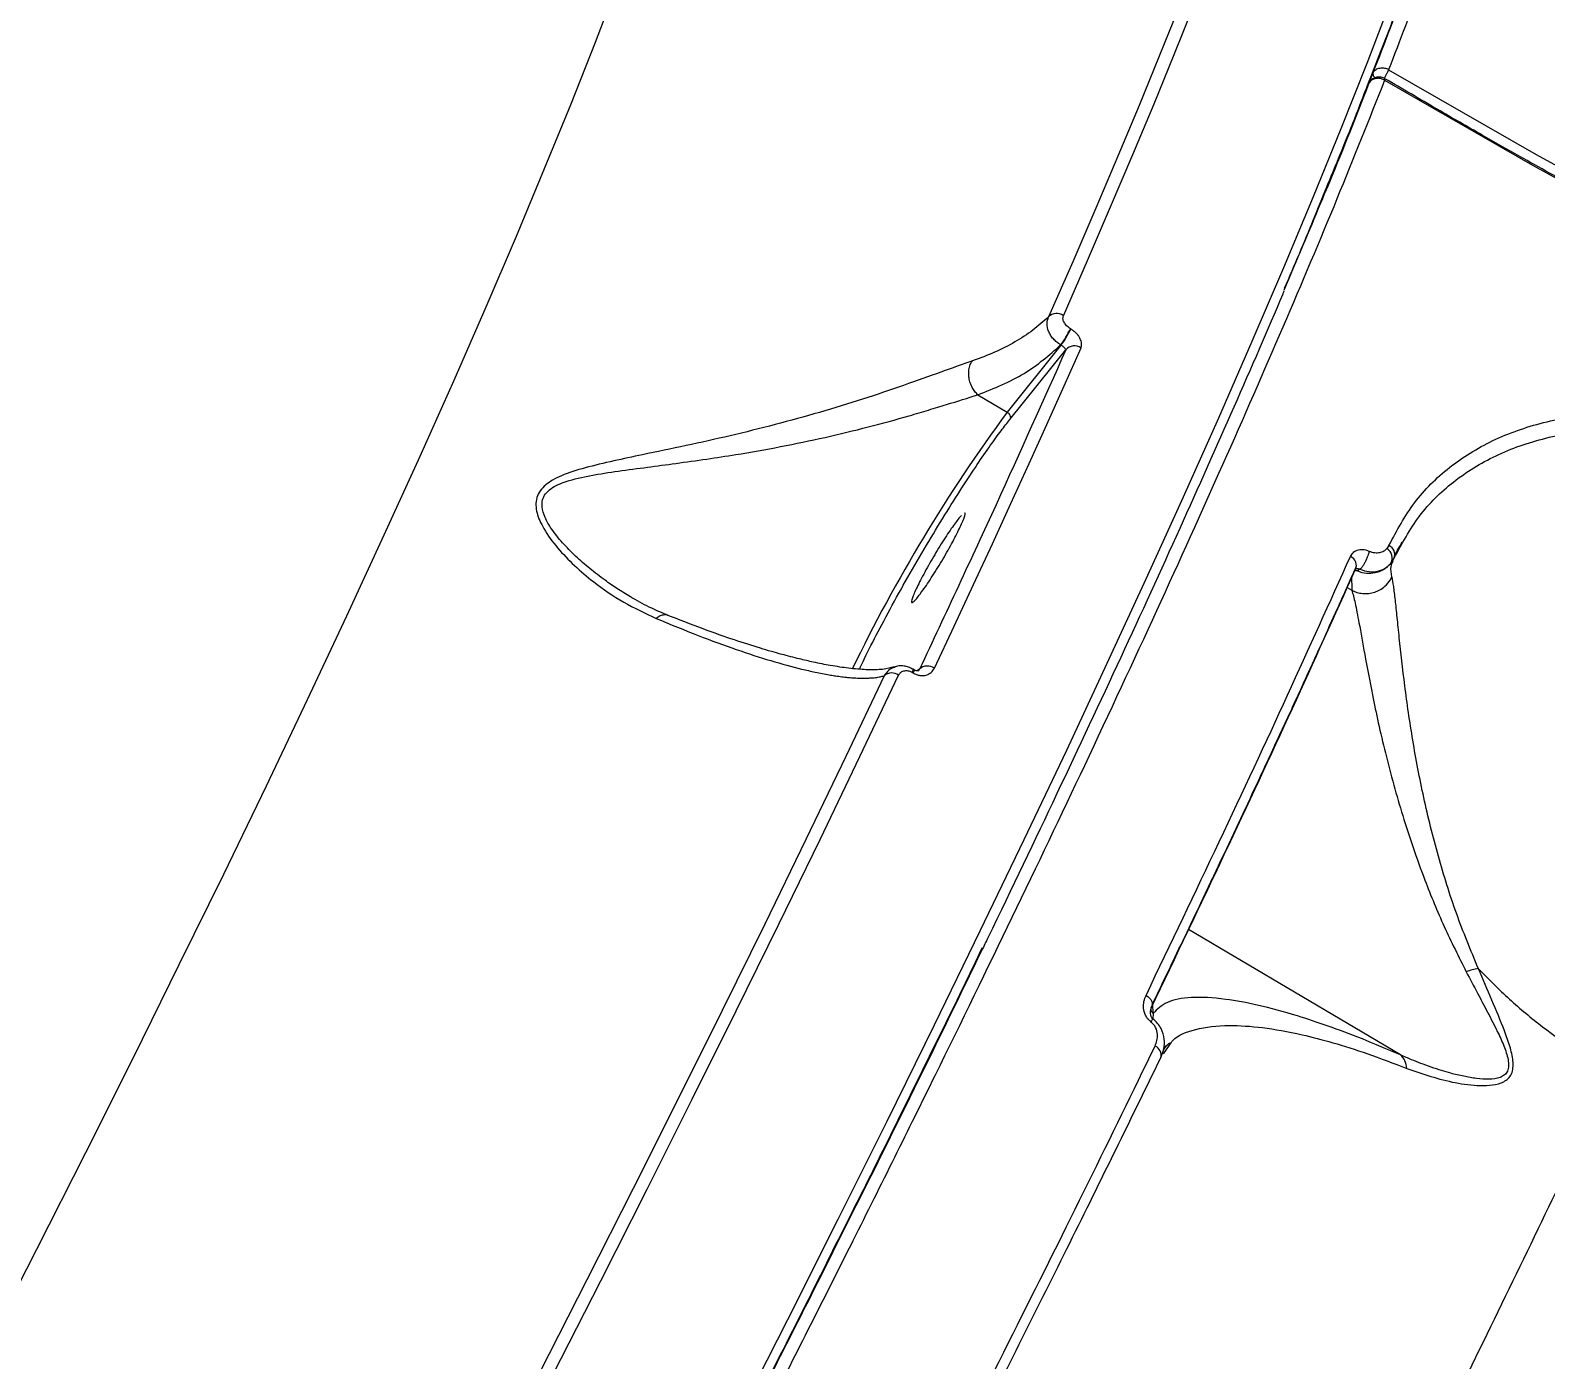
# Model space of a CAD drawing. Header units: millimetres. Extents: x -5609 to 5139, y -3980 to 3221.
# Drawn here: x 2196.8 to 2328.2, y 65.6 to 180.8 of the extents above; entities that cross this region are included whole.
import ezdxf

# ---------------------------------------------------------------- set-up
doc = ezdxf.new("R2010")
doc.units = ezdxf.units.MM
doc.layers.add('DIKOM_ОБЪЕКТ', color=7, linetype='Continuous')
doc.layers.add('DIKOM_РАЗМЕР_ОБЪЕКТА', color=7, linetype='Continuous')
doc.styles.add('style1', font='arial.ttf', dxfattribs={"width": 0.8})
doc.dimstyles.new('1-50', dxfattribs={"dimtxt": 300, "dimasz": 200, "dimexe": 100, "dimexo": 0, "dimgap": 100, "dimtad": 1, "dimtxsty": 'style1', "dimcen": 200, "dimclrd": 7, "dimclre": 7, "dimclrt": 7, "dimadec": 1, "dimazin": 2, "dimtfac": 1, "dimtmove": 0, "dimatfit": 2, "dimfxl": 0, "dimlwd": 25, "dimlwe": 18, "dimarcsym": 0})

# ---------------------------------------------------------------- blocks, each defined once
blk = doc.blocks.new('A$Cc336a1e3')
at = {"color": 7, "linetype": 'Continuous', "lineweight": 15}
for p, q in [((5133.37, 1449.93), (5133.38, 1450.09)), ((5107.13, 1427.87), (5107.16, 1427.86)), ((5106.31, 1426.44), (5101.65, 1420.64)), ((5101.88, 1420.01), (5106.74, 1426.05)), ((5106.31, 1426.44), (5106.28, 1426.46)), ((5099.11, 1422.14), (5101.65, 1420.64)), ((5099.11, 1422.14), (5099.11, 1422.14)), ((5134.74, 1409.08), (5134.57, 1408.82)), ((5131.83, 1406.98), (5131.93, 1407.09)), ((5132.22, 1407.03), (5132.03, 1406.88)), ((5134.88, 1407.5), (5135.19, 1407.97)), ((5135.1, 1407.72), (5135.12, 1407.76)), ((5131.51, 1406.46), (5131.52, 1405.2)), ((5131.53, 1405.2), (5131.52, 1405.2)), ((5093.41, 1398.09), (5093.5, 1398.04)), ((5093.59, 1398.3), (5093.5, 1398.36)), ((5114.31, 1368.53), (5114.28, 1368.05)), ((5114.96, 1364.67), (5115.19, 1365.34)), ((5115.21, 1365.03), (5115.72, 1365.76))]:
    blk.add_line(p, q, dxfattribs=at)
at = {"color": 8, "linetype": 'Continuous', "lineweight": 15}
for p, q in [((5131.13, 1405.44), (5131.52, 1405.2)), ((5094.06, 1398.36), (5093.85, 1398.22)), ((5093.95, 1398.23), (5094.06, 1398.36)), ((5135.75, 1364.93), (5117.37, 1375.8)), ((5114.31, 1368.53), (5114.28, 1369.32))]:
    blk.add_line(p, q, dxfattribs=at)
at = {"color": 7, "linetype": 'Continuous', "lineweight": 15, "flags": 128}
for points in [[(5134.88, 1456.23), (5132.82, 1450.85), (5130.58, 1445.2), (5128.17, 1439.3), (5125.6, 1433.15), (5122.86, 1426.76), (5119.96, 1420.13), (5116.9, 1413.26), (5113.68, 1406.17), (5110.3, 1398.85), (5106.78, 1391.32), (5103.1, 1383.58), (5099.28, 1375.64), (5095.31, 1367.5), (5091.21, 1359.17), (5086.97, 1350.66), (5082.6, 1341.97), (5078.09, 1333.11)], [(5013.15, 1339.52), (5017.53, 1348.08), (5021.78, 1356.48), (5025.9, 1364.7), (5029.88, 1372.75), (5033.73, 1380.6), (5037.43, 1388.26), (5040.99, 1395.72), (5044.4, 1402.98), (5047.65, 1410.01), (5050.76, 1416.83), (5053.7, 1423.42), (5056.48, 1429.77), (5059.1, 1435.88), (5061.55, 1441.75), (5063.84, 1447.36), (5065.95, 1452.72), (5067.89, 1457.82)], [(5119.55, 1463.49), (5118.06, 1459.62), (5116.49, 1455.62), (5114.83, 1451.49), (5113.08, 1447.22), (5111.25, 1442.83), (5109.33, 1438.31), (5107.33, 1433.67), (5105.24, 1428.9)], [(5106.52, 1429), (5108.61, 1433.78), (5110.62, 1438.44), (5112.54, 1442.97), (5114.38, 1447.37), (5116.13, 1451.65), (5117.79, 1455.79), (5119.37, 1459.8), (5120.85, 1463.67)], [(5134.37, 1449.42), (5147.2, 1442.04), (5160.17, 1434.95), (5173.28, 1428.17), (5186.5, 1421.69), (5199.85, 1415.51), (5213.3, 1409.65), (5226.85, 1404.1), (5240.48, 1398.87), (5254.2, 1393.96), (5267.99, 1389.38), (5281.84, 1385.13), (5295.75, 1381.2), (5309.7, 1377.61), (5323.68, 1374.36), (5337.69, 1371.45), (5351.71, 1368.87), (5365.75, 1366.64), (5379.78, 1364.75), (5393.8, 1363.21), (5407.79, 1362.01), (5421.76, 1361.16)], [(5134.72, 1450.32), (5147.51, 1442.97), (5160.45, 1435.9), (5173.51, 1429.14), (5186.7, 1422.68), (5200, 1416.52), (5213.41, 1410.67), (5226.92, 1405.14), (5240.52, 1399.93), (5254.2, 1395.04), (5267.94, 1390.47), (5281.75, 1386.23), (5295.62, 1382.32), (5309.52, 1378.74), (5323.46, 1375.49), (5337.43, 1372.59), (5351.41, 1370.02), (5365.4, 1367.8), (5379.39, 1365.91), (5393.37, 1364.37), (5407.33, 1363.18), (5421.25, 1362.33)], [(5095.34, 1398.44), (5097.05, 1402.09), (5098.73, 1405.69), (5100.37, 1409.23), (5101.98, 1412.73), (5103.55, 1416.18), (5105.09, 1419.57), (5106.58, 1422.91), (5108.05, 1426.2)], [(5090.99, 1397.79), (5087.66, 1390.78), (5084.2, 1383.6), (5080.63, 1376.26), (5076.94, 1368.77), (5073.14, 1361.13), (5069.23, 1353.34), (5065.22, 1345.42), (5061.1, 1337.36)], [(5062.28, 1337.26), (5066.41, 1345.34), (5070.43, 1353.28), (5074.35, 1361.09), (5078.15, 1368.74), (5081.85, 1376.25), (5085.43, 1383.61), (5088.89, 1390.8), (5092.24, 1397.83)], [(5093.5, 1398.36), (5093.49, 1398.36), (5093.48, 1398.35)], [(5113.69, 1370.09), (5113.85, 1369.98), (5113.98, 1369.86), (5114.1, 1369.72), (5114.18, 1369.57), (5114.22, 1369.42), (5114.23, 1369.28), (5114.2, 1369.14), (5114.14, 1369.02)]]:
    blk.add_lwpolyline(points, dxfattribs=at)
at = {"color": 7, "linetype": 'Continuous', "lineweight": 15}
for centre, radius, start, end in [((5105.94, 1428.17), 1.01, 55.4811, 134.1769), ((5099.6, 1431.41), 8.32, 323.4703, 334.8466), ((5099.63, 1431.39), 8.32, 323.4703, 334.8466), ((5107.48, 1425.39), 0.989, 54.7733, 138.4062), ((5134.08, 1408.01), 0.945, 327.7049, 59.0102), ((5134.38, 1408.29), 0.871, 338.8889, 65.5343), ((5131.08, 1407.36), 0.842, 332.6116, 66.7433), ((5133.03, 1409.14), 2.47, 246.0459, 318.5554), ((5091.64, 1397.01), 1.02, 54.0178, 129.5716), ((5094.75, 1397.65), 0.986, 53.2376, 134.383), ((5143.34, 1366.9), 5.57, 98.7393, 109.8993), ((5121.78, 1362.16), 9.53, 141.8255, 143.6501), ((5114.17, 1364.92), 0.828, 342.9122, 68.5675)]:
    blk.add_arc(centre, radius, start, end, dxfattribs=at)
at = {"color": 8, "linetype": 'Continuous', "lineweight": 15}
for centre, radius, start, end in [((5214.99, 1337.14), 140.78, 143.6225, 154.2265), ((5093.1, 1398.34), 0.398, 320.9908, 2.9446), ((5114.56, 1368.96), 0.493, 198.8847, 239.5188)]:
    blk.add_arc(centre, radius, start, end, dxfattribs=at)
for points, knots in [([(5145.19, 1503.22), (5145.31, 1503.15), (5145.65, 1502.95), (5146.13, 1502.47), (5146.63, 1501.75), (5147.05, 1500.79), (5147.37, 1499.64), (5147.56, 1498.29), (5147.65, 1496.78), (5147.62, 1495.05), (5147.48, 1493.14), (5147.22, 1491.04), (5146.73, 1487.99), (5145.83, 1483.76), (5144.33, 1478.04), (5142.44, 1471.8), (5140.2, 1465.08), (5137.66, 1457.99), (5135.69, 1452.86), (5134.72, 1450.32)], [0, 0, 0, 0, 0.022354, 0.062683, 0.105628, 0.151193, 0.199375, 0.243428, 0.28977, 0.336113, 0.382455, 0.428798, 0.47514, 0.567796, 0.65838, 0.746892, 0.833333, 0.917703, 1, 1, 1, 1]), ([(5140.81, 1470.8), (5140.72, 1470.5), (5140.01, 1468.23), (5138.35, 1463.43), (5135.8, 1456.36), (5132.77, 1448.51), (5130.6, 1443), (5129.32, 1439.94), (5129.31, 1439.9)], [0, 0, 0, 0, 0.035858, 0.271031, 0.509159, 0.750197, 0.996813, 1, 1, 1, 1]), ([(5133.03, 1449.19), (5133.06, 1449.25), (5133.09, 1449.31), (5133.17, 1449.33), (5133.18, 1449.33)], [0, 0, 0, 0, 0.925596, 1, 1, 1, 1]), ([(5133.53, 1449.61), (5133.5, 1449.65), (5133.41, 1449.77), (5133.39, 1449.87), (5133.37, 1449.93)], [0, 0, 0, 0, 0.361828, 1, 1, 1, 1]), ([(5134.57, 1450), (5134.53, 1449.93), (5134.46, 1449.79), (5134.37, 1449.64), (5134.33, 1449.56)], [0, 0, 0, 0, 0.5026, 1, 1, 1, 1]), ([(5134.39, 1449.54), (5134.4, 1449.54), (5134.41, 1449.52), (5134.38, 1449.45), (5134.37, 1449.42)], [0, 0, 0, 0, 0.465584, 1, 1, 1, 1]), ([(5125.65, 1431.21), (5126.75, 1433.78), (5128.79, 1438.57), (5130.49, 1442.85), (5131.28, 1444.83)], [0, 0, 0, 0, 0.536567, 1, 1, 1, 1]), ([(5069, 1404.62), (5068.6, 1404.87), (5067.85, 1405.32), (5066.67, 1406.14), (5065.46, 1407.06), (5064.23, 1408.14), (5063.09, 1409.29), (5062.18, 1410.42), (5061.56, 1411.48), (5061.3, 1412.34), (5061.34, 1413.04), (5061.6, 1413.58), (5062.24, 1414.17), (5063.55, 1414.73), (5065.57, 1415.17), (5067.95, 1415.54), (5070.42, 1415.86), (5072.98, 1416.2), (5075.54, 1416.56), (5078.57, 1417.02), (5082, 1417.63), (5085.86, 1418.43), (5089.62, 1419.34), (5092.62, 1420.16), (5094.84, 1420.82), (5096.93, 1421.46), (5098.24, 1421.87), (5099.11, 1422.14)], [0, 0, 0, 0, 0.028948, 0.054792, 0.089089, 0.123441, 0.157489, 0.191282, 0.217206, 0.241311, 0.257592, 0.273864, 0.29016, 0.32345, 0.367773, 0.413166, 0.459765, 0.50449, 0.55223, 0.596463, 0.66488, 0.732976, 0.800412, 0.867719, 0.901522, 0.93438, 1, 1, 1, 1]), ([(5088.85, 1398.37), (5088.91, 1398.5), (5089.25, 1399.25), (5090.13, 1401), (5091.47, 1403.54), (5093.02, 1406.3), (5094.63, 1409.07), (5096.22, 1411.7), (5097.71, 1414.06), (5099.04, 1416.08), (5100.17, 1417.72), (5101.12, 1419.04), (5101.64, 1419.7), (5101.88, 1420.01)], [0, 0, 0, 0, 0.024573, 0.133858, 0.24559, 0.357476, 0.46722, 0.572771, 0.672527, 0.765443, 0.851001, 0.929104, 1, 1, 1, 1]), ([(5131.93, 1407.09), (5131.96, 1407.09), (5132.01, 1407.1), (5132.11, 1407.07), (5132.17, 1407.05), (5132.2, 1407.03), (5132.22, 1407.03)], [0, 0, 0, 0, 0.574005, 0.807314, 0.907826, 1, 1, 1, 1]), ([(5135.01, 1406.36), (5134.95, 1406.68), (5134.85, 1407.2), (5135.03, 1407.57), (5135.1, 1407.72)], [0, 0, 0, 0, 0.608613, 1, 1, 1, 1]), ([(5131.82, 1406.92), (5131.83, 1406.92), (5131.91, 1406.93), (5131.98, 1406.9), (5132.03, 1406.88)], [0, 0, 0, 0, 0.208788, 1, 1, 1, 1]), ([(5072.24, 1403.02), (5072.24, 1403.02), (5072.14, 1403.08), (5071.91, 1403.08), (5071.56, 1403), (5071.33, 1402.84), (5071.22, 1402.76)], [0, 0, 0, 0, 0.016008, 0.34768, 0.67942, 1, 1, 1, 1]), ([(5091.88, 1398.52), (5091.71, 1398.45), (5091.33, 1398.3), (5091.11, 1397.97), (5090.99, 1397.79)], [0, 0, 0, 0, 0.462981, 1, 1, 1, 1]), ([(5093.58, 1398.3), (5093.59, 1398.3), (5093.6, 1398.31), (5093.59, 1398.26), (5093.56, 1398.17), (5093.52, 1398.08), (5093.5, 1398.04)], [0, 0, 0, 0, 0.06982, 0.382774, 0.695598, 1, 1, 1, 1]), ([(5099.45, 1374), (5097.52, 1370.03), (5093.47, 1361.71), (5086.38, 1347.48), (5078.19, 1331.32), (5069.1, 1313.68), (5062.68, 1301.49), (5059.51, 1295.47)], [0, 0, 0, 0, 0.164758, 0.345514, 0.56462, 0.785007, 1, 1, 1, 1]), ([(5114.28, 1368.05), (5114.26, 1368.06), (5114.23, 1368.09), (5114.17, 1368.17), (5114.1, 1368.32), (5114.05, 1368.6), (5114.1, 1368.79), (5114.13, 1368.92)], [0, 0, 0, 0, 0.038884, 0.085193, 0.200479, 0.486836, 1, 1, 1, 1]), ([(5115.19, 1365.34), (5115.2, 1365.37), (5115.3, 1365.67), (5115.29, 1366.32), (5115.09, 1367.09), (5114.71, 1367.68), (5114.43, 1367.92), (5114.28, 1368.05)], [0, 0, 0, 0, 0.038611, 0.332549, 0.648825, 0.820834, 1, 1, 1, 1]), ([(5115.72, 1365.76), (5115.81, 1365.91), (5116.23, 1366.58), (5117.9, 1367.21), (5120.52, 1367.56), (5123.68, 1367.36), (5126.72, 1366.83), (5129.84, 1366.02), (5132.82, 1365.09), (5135.15, 1364.2), (5136.31, 1363.75)], [0, 0, 0, 0, 0.053625, 0.242892, 0.433422, 0.576073, 0.71751, 0.811749, 0.906262, 1, 1, 1, 1])]:
    blk.add_open_spline(points, degree=3, knots=knots, dxfattribs=at)
at = {"color": 7, "linetype": 'Continuous', "lineweight": 15}
for points, knots in [([(5132.88, 1448.94), (5133.67, 1450.93), (5135.75, 1456.23), (5138.46, 1463.73), (5141.1, 1471.56), (5143.17, 1478.41), (5144.56, 1483.8), (5145.46, 1487.99), (5145.91, 1490.62), (5146.15, 1492.47), (5146.24, 1493.4), (5146.3, 1494.04), (5146.33, 1494.48), (5146.36, 1495.04), (5146.39, 1495.73), (5146.4, 1496.2), (5146.4, 1496.46)], [0, 0, 0, 0, 0.087623, 0.234067, 0.370754, 0.507443, 0.644138, 0.734365, 0.824595, 0.8643, 0.90222, 0.913098, 0.927443, 0.94675, 0.970959, 1, 1, 1, 1]), ([(5133.38, 1450.09), (5133.46, 1450.18), (5133.61, 1450.36), (5133.97, 1450.49), (5134.3, 1450.48), (5134.53, 1450.42), (5134.64, 1450.37), (5134.7, 1450.34), (5134.72, 1450.33), (5134.72, 1450.32), (5134.72, 1450.32)], [0, 0, 0, 0, 0.249627, 0.499349, 0.749035, 0.874348, 0.963219, 0.988143, 0.995594, 1, 1, 1, 1]), ([(5134.37, 1449.42), (5133.03, 1446.04), (5130.34, 1439.28), (5125.62, 1428.11), (5120.41, 1416.2), (5114.67, 1403.52), (5108.56, 1390.4), (5102.13, 1376.93), (5095.43, 1363.19), (5089.59, 1351.42), (5084.8, 1341.92), (5081.24, 1334.89), (5077.59, 1327.76), (5073.86, 1320.51), (5068.63, 1310.44), (5061.75, 1297.31), (5053, 1280.87), (5043.83, 1263.83), (5034.23, 1246.24), (5024.44, 1228.53), (5014.52, 1210.78), (5004.5, 1193.04), (4996.48, 1179.01), (4990.64, 1168.84), (4987.06, 1162.65), (4983.45, 1156.42), (4979.81, 1150.17), (4976.15, 1143.88), (4972.45, 1137.57), (4966.47, 1127.4), (4958.13, 1113.31), (4947.37, 1095.31), (4936.42, 1077.19), (4925.33, 1059.01), (4914.37, 1041.25), (4903.58, 1023.93), (4892.98, 1007.11), (4884.54, 993.86), (4878.24, 984.06), (4874.07, 977.6), (4869.91, 971.18), (4865.75, 964.8), (4861.61, 958.46), (4855.38, 948.99), (4847.14, 936.57), (4837.01, 921.52), (4827.09, 906.98), (4817.39, 893), (4807.96, 879.63), (4798.82, 866.91), (4790, 854.88), (4781.54, 843.61), (4773.43, 833.06), (4768.39, 826.76), (4765.86, 823.6)], [0, 0, 0, 0, 0.024819, 0.049681, 0.074585, 0.099531, 0.12452, 0.147882, 0.17128, 0.194715, 0.205777, 0.216847, 0.227925, 0.239011, 0.250106, 0.273561, 0.297359, 0.321499, 0.345981, 0.370806, 0.394284, 0.418061, 0.442135, 0.45031, 0.458518, 0.466761, 0.475037, 0.483347, 0.49169, 0.500068, 0.523695, 0.547624, 0.571855, 0.596389, 0.621225, 0.644678, 0.668395, 0.692375, 0.701869, 0.711403, 0.720978, 0.730593, 0.740249, 0.749946, 0.774408, 0.798991, 0.823695, 0.848519, 0.873464, 0.898529, 0.923716, 0.949023, 0.974451, 1, 1, 1, 1]), ([(5134.37, 1449.42), (5134.37, 1449.42), (5134.35, 1449.43), (5134.24, 1449.49), (5133.99, 1449.58), (5133.62, 1449.58), (5133.26, 1449.45), (5133.11, 1449.28), (5133.03, 1449.19)], [0, 0, 0, 0, 0.003935, 0.035969, 0.25049, 0.500332, 0.750175, 1, 1, 1, 1]), ([(5134.39, 1449.53), (5134.34, 1449.56), (5134.2, 1449.66), (5133.88, 1449.7), (5133.5, 1449.63), (5133.23, 1449.45), (5133.09, 1449.29), (5133.05, 1449.23), (5133.04, 1449.21)], [0, 0, 0, 0, 0.101513, 0.345897, 0.592467, 0.845143, 0.964695, 1, 1, 1, 1]), ([(5421.59, 1361.34), (5419.7, 1361.44), (5416.25, 1361.62), (5411.54, 1361.92), (5407.77, 1362.18), (5404.69, 1362.42), (5399.25, 1362.86), (5388.26, 1363.88), (5372.33, 1365.78), (5354.19, 1368.53), (5335.65, 1371.9), (5316.03, 1376.13), (5295.38, 1381.33), (5279.23, 1385.99), (5267.55, 1389.65), (5260.27, 1392.03), (5252.98, 1394.52), (5245.54, 1397.15), (5238.4, 1399.78), (5231.88, 1402.26), (5226, 1404.57), (5220.31, 1406.86), (5214.57, 1409.24), (5208.92, 1411.65), (5203.33, 1414.09), (5194.08, 1418.24), (5181.2, 1424.29), (5167.89, 1431), (5157.78, 1436.35), (5152.39, 1439.29), (5148.52, 1441.44), (5145.86, 1442.93), (5142.61, 1444.77), (5138.71, 1447.01), (5135.91, 1448.66), (5134.39, 1449.54)], [0, 0, 0, 0, 0.019331, 0.035395, 0.048183, 0.05786, 0.066898, 0.103716, 0.170042, 0.229263, 0.288484, 0.358985, 0.429486, 0.499987, 0.525112, 0.550237, 0.575363, 0.600813, 0.627681, 0.649928, 0.669085, 0.689516, 0.709802, 0.729705, 0.749447, 0.769188, 0.828411, 0.887634, 0.913693, 0.939166, 0.946989, 0.956554, 0.968582, 0.983067, 1, 1, 1, 1]), ([(5134.72, 1450.32), (5134.7, 1450.28), (5134.67, 1450.19), (5134.6, 1450.06), (5134.57, 1450)], [0, 0, 0, 0, 0.500058, 1, 1, 1, 1]), ([(5129.36, 1440.17), (5130.04, 1441.81), (5131.33, 1444.91), (5132.39, 1447.65), (5132.88, 1448.94)], [0, 0, 0, 0, 0.530833, 1, 1, 1, 1]), ([(5125.7, 1431.39), (5126.14, 1432.4), (5127.47, 1435.5), (5128.6, 1438.28), (5129.36, 1440.17)], [0, 0, 0, 0, 0.323511, 1, 1, 1, 1]), ([(5125.63, 1431.11), (5125.6, 1431.03), (5124.28, 1427.87), (5121.3, 1421.06), (5116.66, 1410.61), (5111.54, 1399.43), (5105.97, 1387.57), (5101.92, 1379.06), (5099.63, 1374.36), (5099.45, 1374)], [0, 0, 0, 0, 0.004825, 0.195314, 0.389473, 0.585327, 0.782826, 0.983272, 1, 1, 1, 1]), ([(5105.24, 1428.9), (5104.8, 1428.5), (5103.91, 1427.72), (5102.34, 1426.7), (5100.6, 1425.8), (5099.29, 1425.32), (5098.64, 1425.08)], [0, 0, 0, 0, 0.248303, 0.49847, 0.749207, 1, 1, 1, 1]), ([(5106.28, 1426.46), (5106.17, 1426.54), (5105.94, 1426.69), (5105.65, 1426.98), (5105.41, 1427.3), (5105.18, 1427.75), (5105.05, 1428.33), (5105.18, 1428.71), (5105.24, 1428.9)], [0, 0, 0, 0, 0.12885, 0.257131, 0.383654, 0.509127, 0.755218, 1, 1, 1, 1]), ([(5107.13, 1427.87), (5107.07, 1427.91), (5106.95, 1427.99), (5106.8, 1428.13), (5106.67, 1428.28), (5106.54, 1428.49), (5106.45, 1428.75), (5106.5, 1428.92), (5106.52, 1429)], [0, 0, 0, 0, 0.124629, 0.250206, 0.374524, 0.500495, 0.749803, 1, 1, 1, 1]), ([(5108.05, 1426.2), (5108.08, 1426.33), (5108.14, 1426.57), (5108.01, 1426.96), (5107.83, 1427.27), (5107.64, 1427.49), (5107.41, 1427.69), (5107.24, 1427.8), (5107.16, 1427.86)], [0, 0, 0, 0, 0.249975, 0.499241, 0.625298, 0.74948, 0.875164, 1, 1, 1, 1]), ([(5106.74, 1426.05), (5104.77, 1421.64), (5100.83, 1412.82), (5096.31, 1403.18), (5094.06, 1398.36)], [0, 0, 0, 0, 0.499998, 1, 1, 1, 1]), ([(5099.11, 1422.14), (5100.52, 1422.71), (5103.31, 1423.84), (5105.3, 1425.59), (5106.28, 1426.46)], [0, 0, 0, 0, 0.501736, 1, 1, 1, 1]), ([(5106.74, 1426.05), (5106.73, 1426.07), (5106.73, 1426.1), (5106.66, 1426.18), (5106.59, 1426.25), (5106.51, 1426.31), (5106.42, 1426.38), (5106.35, 1426.42), (5106.31, 1426.44)], [0, 0, 0, 0, 0.250306, 0.500132, 0.633822, 0.749914, 0.880476, 1, 1, 1, 1]), ([(5098.64, 1425.08), (5097.77, 1424.77), (5096.02, 1424.15), (5092.72, 1422.96), (5089.15, 1421.76), (5085.38, 1420.6), (5081.53, 1419.54), (5077.64, 1418.58), (5073.79, 1417.72), (5070.41, 1417.03), (5067.49, 1416.41), (5065.11, 1415.85), (5063.35, 1415.3), (5062.25, 1414.77), (5061.62, 1414.34), (5061.14, 1413.84), (5060.75, 1413.04), (5060.79, 1412.13), (5061.12, 1411.22), (5061.65, 1410.19), (5062.64, 1408.85), (5064.12, 1407.32), (5066.02, 1405.71), (5068.36, 1404.1), (5070.27, 1403.21), (5071.22, 1402.76)], [0, 0, 0, 0, 0.06164, 0.123321, 0.185036, 0.246459, 0.308236, 0.37022, 0.432007, 0.494297, 0.53657, 0.580574, 0.620612, 0.637618, 0.653077, 0.669363, 0.685773, 0.71821, 0.73354, 0.750416, 0.792138, 0.834235, 0.87631, 0.93827, 1, 1, 1, 1]), ([(5099.11, 1422.14), (5099.02, 1422.23), (5098.84, 1422.42), (5098.61, 1422.77), (5098.44, 1423.17), (5098.34, 1423.58), (5098.3, 1424), (5098.34, 1424.44), (5098.46, 1424.82), (5098.59, 1425.01), (5098.64, 1425.08)], [0, 0, 0, 0, 0.118273, 0.242798, 0.371072, 0.500094, 0.611123, 0.749967, 0.909736, 1, 1, 1, 1]), ([(5101.65, 1420.64), (5101.69, 1420.61), (5101.78, 1420.54), (5101.87, 1420.42), (5101.91, 1420.3), (5101.93, 1420.21), (5101.92, 1420.1), (5101.89, 1420.04), (5101.88, 1420.01)], [0, 0, 0, 0, 0.200361, 0.433197, 0.56248, 0.700008, 0.845926, 1, 1, 1, 1]), ([(5134.74, 1409.08), (5135.43, 1410.37), (5136.81, 1412.93), (5139.89, 1415.96), (5143.63, 1418.29), (5148.07, 1419.86), (5153.08, 1420.68), (5158.61, 1420.72), (5164.53, 1420.08), (5168.73, 1419.07), (5170.84, 1418.56)], [0, 0, 0, 0, 0.125122, 0.249776, 0.375245, 0.499698, 0.625035, 0.749554, 0.874301, 1, 1, 1, 1]), ([(5135.19, 1407.97), (5135.87, 1409.23), (5137.22, 1411.74), (5140.23, 1414.7), (5143.91, 1416.98), (5148.26, 1418.51), (5153.17, 1419.3), (5158.59, 1419.34), (5164.4, 1418.7), (5168.52, 1417.71), (5170.59, 1417.21)], [0, 0, 0, 0, 0.124988, 0.249526, 0.37491, 0.499323, 0.624666, 0.749256, 0.874125, 1, 1, 1, 1]), ([(5097.68, 1411.69), (5097.5, 1411.47), (5097.13, 1411.04), (5096.28, 1409.78), (5095.36, 1408.29), (5094.48, 1406.75), (5093.79, 1405.4), (5093.38, 1404.46), (5093.3, 1404.01), (5093.55, 1404.22), (5093.67, 1404.33)], [0, 0, 0, 0, 0.124993, 0.249999, 0.375, 0.499992, 0.624996, 0.749994, 0.875001, 1, 1, 1, 1]), ([(5093.67, 1404.33), (5093.85, 1404.55), (5094.21, 1404.98), (5095.06, 1406.24), (5095.99, 1407.72), (5096.86, 1409.26), (5097.57, 1410.63), (5097.95, 1411.53), (5098.07, 1411.94), (5097.96, 1411.87), (5097.96, 1411.87)], [0, 0, 0, 0, 0.141914, 0.283833, 0.425755, 0.567678, 0.709604, 0.851523, 0.993451, 1, 1, 1, 1]), ([(5131.41, 1408.14), (5131.48, 1408.25), (5131.61, 1408.48), (5131.97, 1408.69), (5132.37, 1408.76), (5132.74, 1408.71), (5132.93, 1408.63), (5133.03, 1408.6)], [0, 0, 0, 0, 0.249838, 0.49951, 0.748954, 0.874303, 1, 1, 1, 1]), ([(5133.03, 1408.6), (5133.02, 1408.54), (5132.99, 1408.42), (5132.92, 1408.19), (5132.81, 1407.91), (5132.68, 1407.63), (5132.53, 1407.37), (5132.4, 1407.18), (5132.29, 1407.06), (5132.24, 1407.04), (5132.22, 1407.03)], [0, 0, 0, 0, 0.106977, 0.228065, 0.360685, 0.500005, 0.639284, 0.771908, 0.892965, 1, 1, 1, 1]), ([(5133.03, 1408.6), (5133.11, 1408.56), (5133.27, 1408.5), (5133.59, 1408.44), (5133.96, 1408.46), (5134.32, 1408.59), (5134.49, 1408.74), (5134.57, 1408.82)], [0, 0, 0, 0, 0.122836, 0.250955, 0.500366, 0.750288, 1, 1, 1, 1]), ([(5135.27, 1408.27), (5135.37, 1408.45), (5135.58, 1408.81), (5135.79, 1409.18), (5135.89, 1409.36)], [0, 0, 0, 0, 0.501523, 1, 1, 1, 1]), ([(5113.69, 1370.09), (5115.83, 1374.57), (5120.12, 1383.52), (5126.04, 1396.22), (5129.62, 1404.17), (5131.41, 1408.14)], [0, 0, 0, 0, 0.333857, 0.667192, 1, 1, 1, 1]), ([(5114.23, 1369.3), (5114.83, 1370.55), (5115.9, 1372.77), (5117.3, 1375.69), (5118.37, 1377.94), (5119.25, 1379.8), (5120.9, 1383.28), (5122.93, 1387.6), (5125.25, 1392.61), (5126.76, 1395.87), (5127.96, 1398.49), (5129.03, 1400.84), (5130.4, 1403.87), (5131.39, 1406.08), (5131.94, 1407.31)], [0, 0, 0, 0, 0.091745, 0.164585, 0.218565, 0.261852, 0.306029, 0.484368, 0.598068, 0.70296, 0.74771, 0.81198, 0.89606, 1, 1, 1, 1]), ([(5132.22, 1407.03), (5132.5, 1406.93), (5133.03, 1406.76), (5133.8, 1406.83), (5134.43, 1407.08), (5134.73, 1407.36), (5134.88, 1407.5)], [0, 0, 0, 0, 0.268691, 0.522515, 0.764851, 1, 1, 1, 1]), ([(5114.14, 1369.02), (5116.28, 1373.48), (5120.56, 1382.41), (5126.46, 1395.08), (5130.04, 1403.01), (5131.83, 1406.98)], [0, 0, 0, 0, 0.333321, 0.666683, 1, 1, 1, 1]), ([(5131.53, 1405.2), (5131.67, 1405.13), (5131.98, 1405), (5132.48, 1404.91), (5133, 1404.91), (5133.5, 1405.02), (5133.98, 1405.23), (5134.46, 1405.57), (5134.79, 1405.95), (5134.95, 1406.24), (5134.99, 1406.32), (5135, 1406.35), (5135.01, 1406.36)], [0, 0, 0, 0, 0.118656, 0.243121, 0.371149, 0.499939, 0.612957, 0.749664, 0.92935, 0.977237, 0.991673, 1, 1, 1, 1]), ([(5142.5, 1372.4), (5141.84, 1373.99), (5140.53, 1377.15), (5138.98, 1382.16), (5137.72, 1387.23), (5136.77, 1392.25), (5136.09, 1397), (5135.7, 1400.52), (5135.46, 1402.89), (5135.3, 1404.39), (5135.16, 1405.61), (5135.06, 1406.11), (5135.01, 1406.36)], [0, 0, 0, 0, 0.125254, 0.24946, 0.374676, 0.499137, 0.624279, 0.749221, 0.811859, 0.874465, 0.937518, 1, 1, 1, 1]), ([(5069.18, 1404.52), (5069.17, 1404.52), (5069.11, 1404.56), (5069.05, 1404.59), (5069, 1404.62)], [0, 0, 0, 0, 0.204792, 1, 1, 1, 1]), ([(5072.27, 1403.02), (5071.79, 1403.22), (5070.74, 1403.64), (5069.73, 1404.21), (5069.18, 1404.52)], [0, 0, 0, 0, 0.457836, 1, 1, 1, 1]), ([(5131.53, 1405.2), (5131.62, 1404.87), (5131.81, 1404.2), (5132.03, 1403), (5132.15, 1402.39)], [0, 0, 0, 0, 0.491014, 1, 1, 1, 1]), ([(5091.86, 1398.56), (5091.56, 1398.47), (5090.94, 1398.31), (5089.56, 1398.29), (5088.01, 1398.41), (5086.44, 1398.65), (5084.99, 1398.93), (5083.57, 1399.26), (5082.06, 1399.65), (5080.2, 1400.18), (5077.95, 1400.9), (5075.24, 1401.85), (5073.16, 1402.66), (5072.06, 1403.09)], [0, 0, 0, 0, 0.121437, 0.242352, 0.348006, 0.438682, 0.514243, 0.570781, 0.636544, 0.712087, 0.797525, 0.893258, 1, 1, 1, 1]), ([(5071.22, 1402.76), (5072.45, 1402.25), (5074.92, 1401.23), (5078.22, 1400.03), (5081.22, 1399.06), (5083.21, 1398.52), (5084.43, 1398.23), (5085.03, 1398.1), (5085.63, 1397.98), (5086.18, 1397.88), (5086.7, 1397.79), (5087.2, 1397.72), (5087.69, 1397.66), (5088.02, 1397.63), (5088.24, 1397.62), (5088.52, 1397.6), (5088.86, 1397.58), (5089.19, 1397.58), (5089.4, 1397.58), (5089.57, 1397.59), (5089.86, 1397.6), (5090.23, 1397.63), (5090.65, 1397.7), (5090.88, 1397.76), (5090.99, 1397.79)], [0, 0, 0, 0, 0.125032, 0.249266, 0.374005, 0.499923, 0.529833, 0.561444, 0.594766, 0.628579, 0.656189, 0.687221, 0.721675, 0.751814, 0.755287, 0.767392, 0.812288, 0.830253, 0.846631, 0.861417, 0.874616, 0.920251, 0.96205, 1, 1, 1, 1]), ([(5132.15, 1402.39), (5132.31, 1401.51), (5132.63, 1399.68), (5133.21, 1396.61), (5133.82, 1393.7), (5134.43, 1391.08), (5135.14, 1388.38), (5135.93, 1385.63), (5136.83, 1382.88), (5138, 1379.65), (5139.5, 1376.01), (5140.79, 1373.43), (5141.45, 1372.13)], [0, 0, 0, 0, 0.118176, 0.244074, 0.323615, 0.406607, 0.493204, 0.57428, 0.658465, 0.745841, 0.8722, 1, 1, 1, 1]), ([(5093.48, 1398.35), (5093.35, 1398.42), (5093.11, 1398.55), (5092.71, 1398.64), (5092.34, 1398.65), (5092.05, 1398.62), (5091.91, 1398.54), (5091.88, 1398.52)], [0, 0, 0, 0, 0.239085, 0.472951, 0.703092, 0.92673, 1, 1, 1, 1]), ([(5092.24, 1397.83), (5092.29, 1397.91), (5092.39, 1398.08), (5092.62, 1398.2), (5092.85, 1398.24), (5093.03, 1398.23), (5093.22, 1398.19), (5093.35, 1398.12), (5093.41, 1398.09)], [0, 0, 0, 0, 0.248881, 0.498288, 0.626504, 0.749283, 0.875406, 1, 1, 1, 1]), ([(5093.5, 1398.04), (5093.6, 1397.98), (5093.79, 1397.88), (5094.09, 1397.81), (5094.38, 1397.8), (5094.73, 1397.86), (5095.09, 1398.06), (5095.25, 1398.31), (5095.34, 1398.44)], [0, 0, 0, 0, 0.126049, 0.250556, 0.373413, 0.501576, 0.751032, 1, 1, 1, 1]), ([(5093.95, 1398.23), (5093.94, 1398.22), (5093.93, 1398.21), (5093.78, 1398.22), (5093.68, 1398.25), (5093.62, 1398.28), (5093.59, 1398.29)], [0, 0, 0, 0, 0.543276, 0.777511, 0.888856, 1, 1, 1, 1]), ([(5093.69, 1362.34), (5095, 1364.98), (5097.02, 1369.05), (5098.86, 1372.88), (5099.5, 1374.23)], [0, 0, 0, 0, 0.647618, 1, 1, 1, 1]), ([(5141.45, 1372.13), (5141.77, 1371.51), (5142.39, 1370.34), (5143.31, 1368.62), (5144.09, 1367.1), (5144.72, 1365.73), (5145.07, 1364.72), (5145.14, 1363.98), (5145.05, 1363.51), (5144.79, 1363.17), (5144.26, 1362.89), (5143.42, 1362.79), (5142.34, 1362.87), (5141.23, 1363.06), (5140.21, 1363.3), (5139.27, 1363.58), (5138.4, 1363.86), (5137.53, 1364.18), (5136.64, 1364.53), (5136.07, 1364.78), (5135.76, 1364.92)], [0, 0, 0, 0, 0.090901, 0.171835, 0.255225, 0.317984, 0.379172, 0.409149, 0.438589, 0.467917, 0.497834, 0.558993, 0.621108, 0.683902, 0.747276, 0.792134, 0.8447, 0.897081, 0.943676, 1, 1, 1, 1]), ([(5136.31, 1363.75), (5137.69, 1363.28), (5139.77, 1362.56), (5142.32, 1362.25), (5143.75, 1362.29), (5144.58, 1362.5), (5145.11, 1362.87), (5145.4, 1363.27), (5145.52, 1363.8), (5145.51, 1364.6), (5145.25, 1365.68), (5144.62, 1367.43), (5143.67, 1369.66), (5142.89, 1371.49), (5142.5, 1372.4)], [0, 0, 0, 0, 0.244589, 0.368653, 0.431108, 0.494675, 0.526975, 0.55935, 0.591808, 0.624113, 0.687628, 0.750689, 0.875702, 1, 1, 1, 1]), ([(5142.5, 1372.4), (5143.38, 1371.51), (5145.12, 1369.74), (5148.01, 1367.36), (5150.99, 1365.23), (5153.08, 1364.01), (5154.11, 1363.41)], [0, 0, 0, 0, 0.260816, 0.514961, 0.761591, 1, 1, 1, 1]), ([(5114.1, 1367.81), (5114, 1367.89), (5113.81, 1368.05), (5113.58, 1368.47), (5113.45, 1368.99), (5113.48, 1369.58), (5113.62, 1369.92), (5113.69, 1370.09)], [0, 0, 0, 0, 0.124636, 0.250162, 0.499884, 0.749098, 1, 1, 1, 1]), ([(5114.07, 1368.58), (5114.08, 1368.68), (5114.09, 1368.88), (5114.17, 1369.07), (5114.21, 1369.17)], [0, 0, 0, 0, 0.491702, 1, 1, 1, 1]), ([(5135.75, 1364.93), (5134.62, 1365.41), (5132.36, 1366.37), (5129.43, 1367.46), (5126.35, 1368.48), (5123.34, 1369.29), (5120.2, 1369.86), (5117.5, 1369.98), (5115.37, 1369.59), (5114.66, 1368.88), (5114.31, 1368.53)], [0, 0, 0, 0, 0.083263, 0.167046, 0.25077, 0.375299, 0.500454, 0.66744, 0.834007, 1, 1, 1, 1]), ([(5114.47, 1365.69), (5114.54, 1365.85), (5114.66, 1366.17), (5114.7, 1366.71), (5114.59, 1367.2), (5114.36, 1367.58), (5114.19, 1367.73), (5114.1, 1367.81)], [0, 0, 0, 0, 0.250892, 0.500195, 0.749862, 0.875287, 1, 1, 1, 1]), ([(5089.27, 1315.44), (5091.55, 1319.89), (5096.11, 1328.76), (5102.56, 1341.54), (5108.72, 1353.9), (5112.56, 1361.77), (5114.47, 1365.69)], [0, 0, 0, 0, 0.253115, 0.504155, 0.753118, 1, 1, 1, 1]), ([(5115.21, 1365.33), (5115.26, 1365.44), (5115.37, 1365.69), (5115.64, 1365.88), (5115.78, 1365.98)], [0, 0, 0, 0, 0.451931, 1, 1, 1, 1]), ([(5089.8, 1314.54), (5092.8, 1320.37), (5098.78, 1332.03), (5107.18, 1348.77), (5112.37, 1359.37), (5114.96, 1364.67)], [0, 0, 0, 0, 0.333508, 0.666488, 1, 1, 1, 1]), ([(5135.75, 1364.93), (5135.75, 1364.92), (5135.75, 1364.92), (5135.76, 1364.92), (5135.76, 1364.92), (5135.76, 1364.92)], [0, 0, 0, 0, 0.577764, 0.800906, 1, 1, 1, 1]), ([(5136.31, 1363.75), (5136.27, 1363.99), (5136.18, 1364.47), (5135.9, 1364.77), (5135.76, 1364.92)], [0, 0, 0, 0, 0.500035, 1, 1, 1, 1]), ([(5154.11, 1363.41), (5152.59, 1360.17), (5149.54, 1353.71), (5144.57, 1343.41), (5139.33, 1332.74), (5133.78, 1321.64), (5128.31, 1310.84), (5122.95, 1300.4), (5117.76, 1290.4), (5112.34, 1280.09), (5106.71, 1269.46), (5100.87, 1258.54), (5094.93, 1247.53), (5088.88, 1236.43), (5082.76, 1225.28), (5076.44, 1213.86), (5069.93, 1202.19), (5063.23, 1190.29), (5056.8, 1178.94), (5050.66, 1168.18), (5044.84, 1158.05), (5038.91, 1147.78), (5032.86, 1137.39), (5026.72, 1126.88), (5020.47, 1116.27), (5012.84, 1103.39), (5003.76, 1088.18), (4993.2, 1070.68), (4982.46, 1053.06), (4973.16, 1037.96), (4965.33, 1025.37), (4959.03, 1015.28), (4952.69, 1005.22), (4946.34, 995.2), (4939.98, 985.24), (4933.62, 975.33), (4926.6, 964.49), (4918.96, 952.78), (4910.72, 940.3), (4902.56, 928.07), (4894.5, 916.12), (4885.99, 903.66), (4877.11, 890.85), (4867.95, 877.87), (4859.06, 865.49), (4853.45, 857.88), (4850.63, 854.06)], [0, 0, 0, 0, 0.025201, 0.050426, 0.075478, 0.100439, 0.125533, 0.145965, 0.166556, 0.187307, 0.208217, 0.229287, 0.250516, 0.270801, 0.291287, 0.311973, 0.332861, 0.35395, 0.375239, 0.39266, 0.410236, 0.427968, 0.445856, 0.463899, 0.482097, 0.500451, 0.530196, 0.560356, 0.590931, 0.62192, 0.639817, 0.657849, 0.676017, 0.69432, 0.712759, 0.731334, 0.750044, 0.774713, 0.799566, 0.824602, 0.849822, 0.875227, 0.906171, 0.937281, 0.968557, 1, 1, 1, 1]), ([(5086.81, 1348.51), (5087.97, 1350.81), (5090.36, 1355.55), (5092.56, 1360.03), (5093.69, 1362.34)], [0, 0, 0, 0, 0.483803, 1, 1, 1, 1]), ([(5078.21, 1331.53), (5079.66, 1334.36), (5082.64, 1340.16), (5085.4, 1345.68), (5086.81, 1348.51)], [0, 0, 0, 0, 0.487156, 1, 1, 1, 1])]:
    blk.add_open_spline(points, degree=3, knots=knots, dxfattribs=at)
blk = doc.blocks.new('*D3')
at = {"layer": 'Defpoints', "color": 0, "transparency": 16777216}
for p in [(3639.92, 380.08), (-2820.17, -123), (3639.92, -3311)]:
    blk.add_point(p, dxfattribs=at)
at = {"layer": 'DIKOM_РАЗМЕР_ОБЪЕКТА', "color": 7, "lineweight": 18, "transparency": 16777216}
for p, q in [((3639.92, 380.08), (3639.92, -3411)), ((-2820.17, -123), (-2820.17, -3411))]:
    blk.add_line(p, q, dxfattribs=at)
at = {"layer": 'DIKOM_РАЗМЕР_ОБЪЕКТА', "color": 7, "lineweight": 25, "transparency": 16777216}
blk.add_line((-2620.17, -3311), (3439.92, -3311), dxfattribs=at)
at = {"layer": 'DIKOM_РАЗМЕР_ОБЪЕКТА', "color": 7, "transparency": 16777216}
for points in [[(-2620.17, -3277.67), (-2620.17, -3344.33), (-2820.17, -3311)], [(3439.92, -3277.67), (3439.92, -3344.33), (3639.92, -3311)]]:
    blk.add_solid(points, dxfattribs=at)
at = {"layer": 'DIKOM_РАЗМЕР_ОБЪЕКТА', "color": 7, "transparency": 16777216, "insert": (300, -3057.83), "char_height": 300, "attachment_point": 5, "style": 'style1'}
blk.add_mtext('6450', dxfattribs=at)

msp = doc.modelspace()

# ---------------------------------------------------------------- linework, layer by layer
at = {"layer": 'DIKOM_РАЗМЕР_ОБЪЕКТА'}
msp.add_circle((2594.5, 436), 1052.678, dxfattribs=at)

# ---------------------------------------------------------------- block references
at = {"layer": 'DIKOM_ОБЪЕКТ'}
msp.add_blockref('A$Cc336a1e3', (-2820.166, -1272.903), dxfattribs=at)

# ---------------------------------------------------------------- dimensions: what is measured, and where the dimension line sits
at = {"layer": 'DIKOM_РАЗМЕР_ОБЪЕКТА'}
dim = msp.add_linear_dim(base=(3639.915, -3311), p1=(-2820.166, -123), p2=(3639.915, 380.085), text='6450', dimstyle='1-50', dxfattribs=at)
dim.commit()
dim.dimension.update_dxf_attribs({"geometry": '*D3', "text_midpoint": (300, -3311), "dimtype": 160})

doc.saveas('drawing.dxf')
